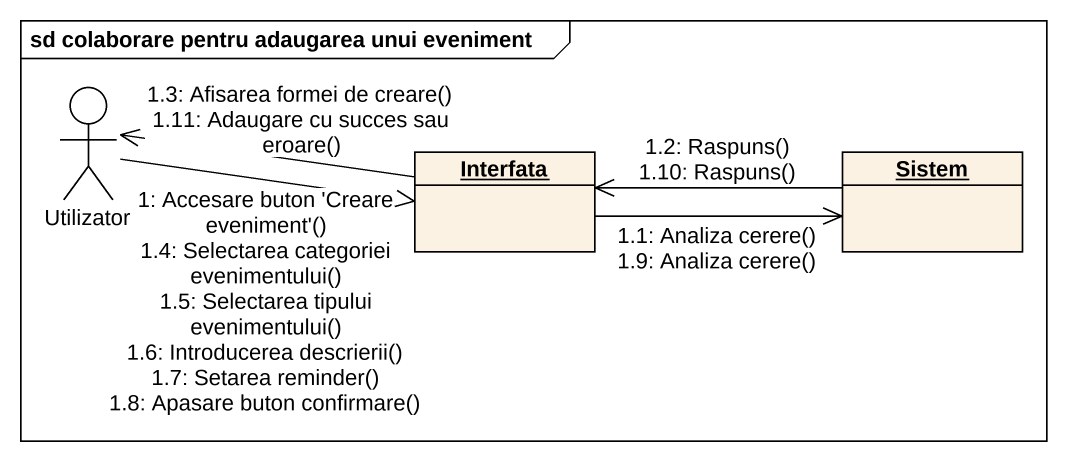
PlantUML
@startuml
mainframe sd colaborare pentru adaugarea unui eveniment
allowmixing
hide circle
hide empty members
actor Utilizator
object Interfata
object Sistem
Utilizator -right-> Interfata : 1: Accesare buton 'Creare eveniment'()\n1.4: Selectarea categoriei evenimentului()\n1.5: Selectarea tipului evenimentului()\n1.6: Introducerea descrierii()\n1.7: Setarea reminder()\n1.8: Apasare buton confirmare()
Interfata -right-> Sistem : 1.1: Analiza cerere()\n1.9: Analiza cerere()
Sistem -left-> Interfata : 1.2: Raspuns()\n1.10: Raspuns()
Interfata -left-> Utilizator : 1.3: Afisarea formei de creare()\n1.11: Adaugare cu succes sau eroare()
@enduml
